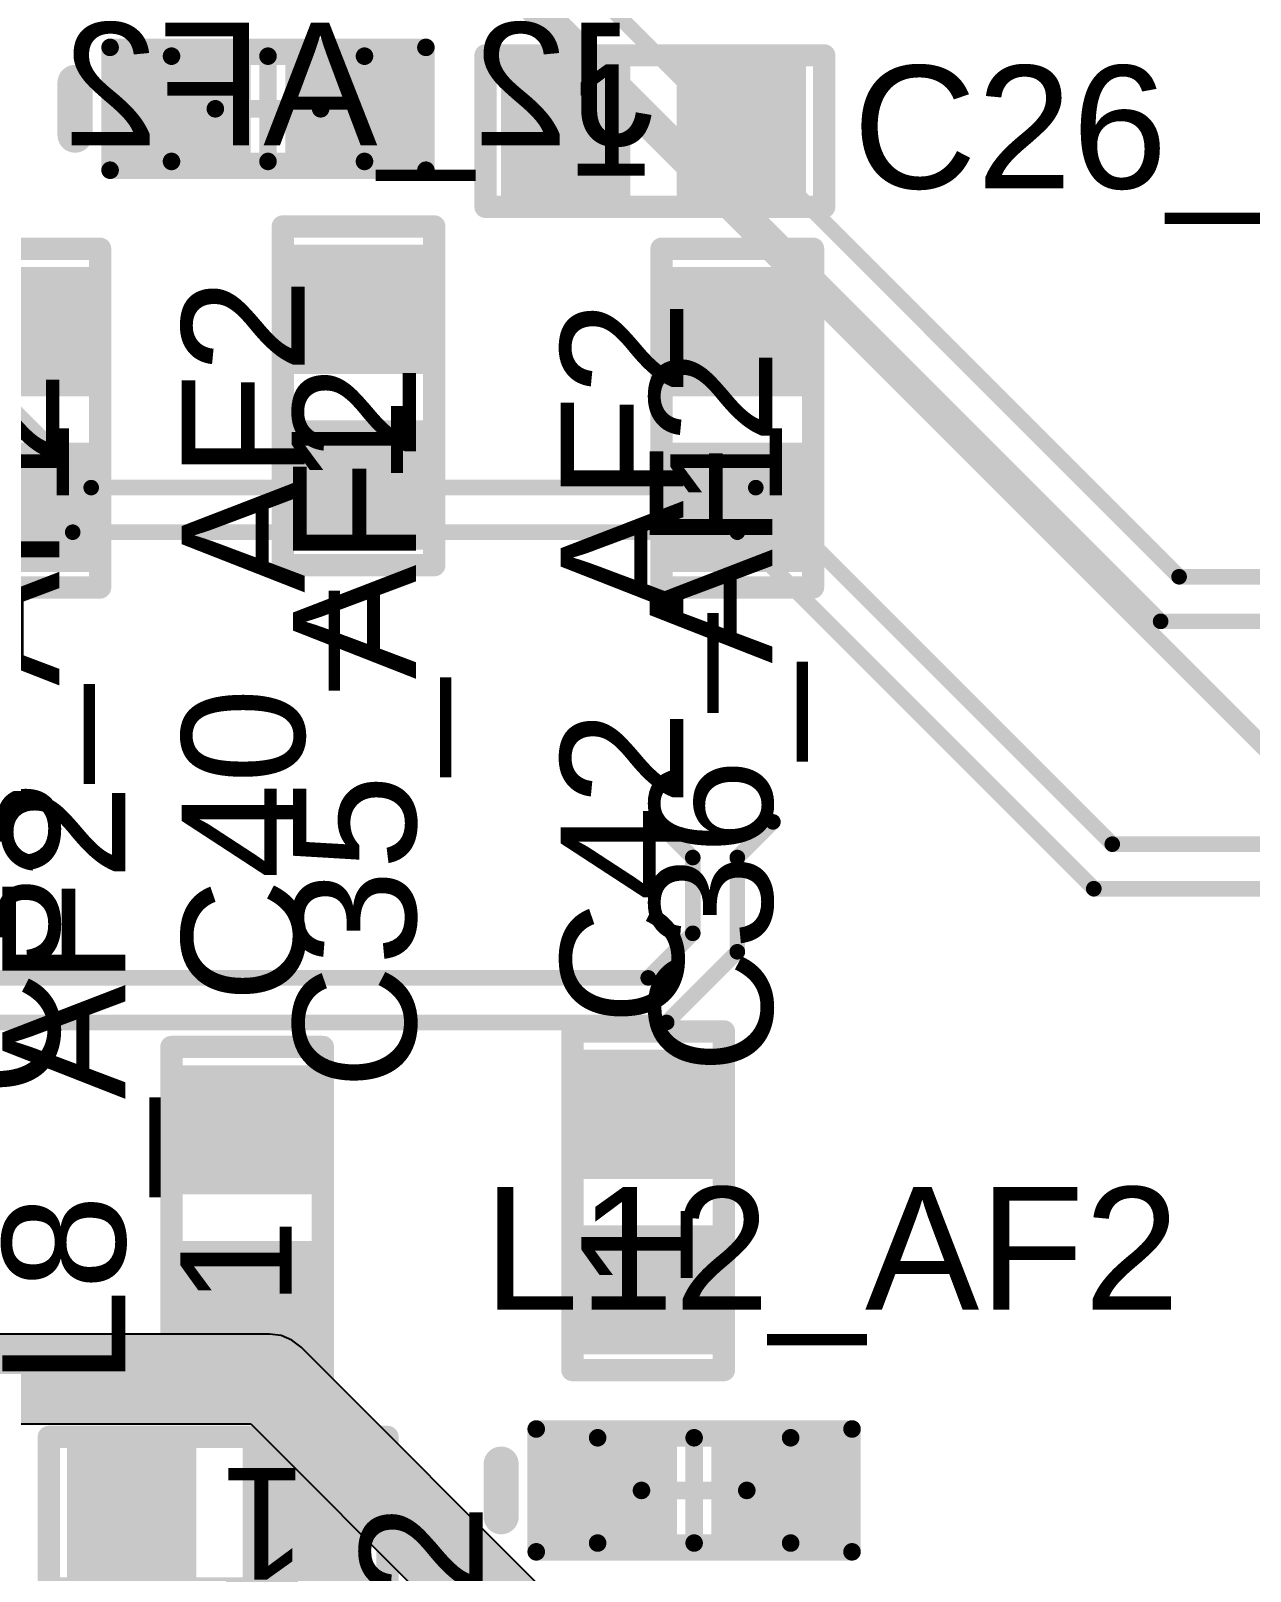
# Model space of a CAD drawing. Header units: inches. Extents: x -1.3 to 11.9, y -6.8 to 4.2.
# Drawn here: x 0.4465 to 0.7201, y 0.7819 to 1.1275 of the extents above; entities that cross this region are included whole.
import ezdxf

# ---------------------------------------------------------------- set-up
doc = ezdxf.new("R2010")
doc.units = ezdxf.units.IN
doc.header["$MEASUREMENT"] = 0
for name, color, linetype in [('07_SIG3', 216, 'Continuous'), ('10_PWR2', 136, 'Continuous'), ('14_SIG5', 136, 'Continuous'), ('ASSY_DWG_INFO', 56, 'Continuous'), ('Bottom Overlay', 54, 'Continuous'), ('FAB', 56, 'Continuous'), ('Mechanical 13', 56, 'Continuous'), ('POT_INFO', 56, 'Continuous'), ('TOP', 1, 'Continuous'), ('Top Overlay', 2, 'Continuous'), ('Top Paste', 8, 'Continuous'), ('Top Solder', 216, 'Continuous')]:
    doc.layers.add(name, color=color, linetype=linetype)
doc.styles.add('Arial', font='', dxfattribs={"height": 0.2})
doc.styles.get('Arial').set_extended_font_data('Arial')

# ---------------------------------------------------------------- blocks, each defined once
blk = doc.blocks.new('C0402_204')
at = {"layer": 'TOP'}
for points in [[(-0.031, -0.0125), (-0.031, 0.0125), (-0.006, 0.0125), (-0.006, -0.0125)], [(0.0084, -0.0125), (0.0084, 0.0125), (0.0334, 0.0125), (0.0334, -0.0125)]]:
    blk.add_hatch(color=1, dxfattribs=at).paths.add_polyline_path(points)
at = {"layer": 'Top Paste'}
for points in [[(-0.031, -0.0125), (-0.031, 0.0125), (-0.006, 0.0125), (-0.006, -0.0125)], [(0.0084, -0.0125), (0.0084, 0.0125), (0.0334, 0.0125), (0.0334, -0.0125)]]:
    blk.add_hatch(color=8, dxfattribs=at).paths.add_polyline_path(points)
at = {"layer": 'Top Solder'}
for points in [[(-0.033, -0.0145), (-0.033, 0.0145), (-0.004, 0.0145), (-0.004, -0.0145)], [(0.0064, -0.0145), (0.0064, 0.0145), (0.0354, 0.0145), (0.0354, -0.0145)]]:
    blk.add_hatch(color=216, dxfattribs=at).paths.add_polyline_path(points)
at = {"layer": 'ASSY_DWG_INFO'}
for points in [[(-0.0365, 0.017, 0.005, 0.005, 0), (-0.0365, -0.017, 0.005, 0.005, 0)], [(0.0395, 0.017, 0.005, 0.005, 0), (-0.0365, 0.017, 0.005, 0.005, 0)], [(0.0395, 0.017, 0.005, 0.005, 0), (0.0395, -0.017, 0.005, 0.005, 0)], [(0.0395, -0.017, 0.005, 0.005, 0), (-0.0365, -0.017, 0.005, 0.005, 0)]]:
    blk.add_lwpolyline(points, format="xyseb", dxfattribs=at)
for points in [[(-0.03775, 0.017, 0.0025, 0.0025, 1), (-0.03525, 0.017, 0.0025, 0.0025, 1)], [(-0.03775, 0.017, 0.0025, 0.0025, 1), (-0.03525, 0.017, 0.0025, 0.0025, 1)], [(0.03825, 0.017, 0.0025, 0.0025, 1), (0.04075, 0.017, 0.0025, 0.0025, 1)], [(0.03825, 0.017, 0.0025, 0.0025, 1), (0.04075, 0.017, 0.0025, 0.0025, 1)], [(-0.03775, -0.017, 0.0025, 0.0025, 1), (-0.03525, -0.017, 0.0025, 0.0025, 1)], [(-0.03775, -0.017, 0.0025, 0.0025, 1), (-0.03525, -0.017, 0.0025, 0.0025, 1)], [(0.03825, -0.017, 0.0025, 0.0025, 1), (0.04075, -0.017, 0.0025, 0.0025, 1)], [(0.03825, -0.017, 0.0025, 0.0025, 1), (0.04075, -0.017, 0.0025, 0.0025, 1)]]:
    blk.add_lwpolyline(points, format="xyseb", close=True, dxfattribs=at)
at = {"layer": 'Top Overlay'}
for points in [[(0.0365, 0.017, 0.005, 0.005, 0), (-0.0365, 0.017, 0.005, 0.005, 0)], [(-0.0365, 0.017, 0.005, 0.005, 0), (-0.0365, -0.017, 0.005, 0.005, 0)], [(0.0395, 0.017, 0.005, 0.005, 0), (0.0365, 0.017, 0.005, 0.005, 0)], [(0.0395, 0.017, 0.005, 0.005, 0), (0.0395, -0.017, 0.005, 0.005, 0)], [(0.0395, -0.017, 0.005, 0.005, 0), (-0.0365, -0.017, 0.005, 0.005, 0)]]:
    blk.add_lwpolyline(points, format="xyseb", dxfattribs=at)
for points in [[(-0.03775, 0.017, 0.0025, 0.0025, 1), (-0.03525, 0.017, 0.0025, 0.0025, 1)], [(-0.03775, 0.017, 0.0025, 0.0025, 1), (-0.03525, 0.017, 0.0025, 0.0025, 1)], [(0.03525, 0.017, 0.0025, 0.0025, 1), (0.03775, 0.017, 0.0025, 0.0025, 1)], [(0.03525, 0.017, 0.0025, 0.0025, 1), (0.03775, 0.017, 0.0025, 0.0025, 1)], [(0.03825, 0.017, 0.0025, 0.0025, 1), (0.04075, 0.017, 0.0025, 0.0025, 1)], [(0.03825, 0.017, 0.0025, 0.0025, 1), (0.04075, 0.017, 0.0025, 0.0025, 1)], [(-0.03775, -0.017, 0.0025, 0.0025, 1), (-0.03525, -0.017, 0.0025, 0.0025, 1)], [(-0.03775, -0.017, 0.0025, 0.0025, 1), (-0.03525, -0.017, 0.0025, 0.0025, 1)], [(0.03825, -0.017, 0.0025, 0.0025, 1), (0.04075, -0.017, 0.0025, 0.0025, 1)], [(0.03825, -0.017, 0.0025, 0.0025, 1), (0.04075, -0.017, 0.0025, 0.0025, 1)]]:
    blk.add_lwpolyline(points, format="xyseb", close=True, dxfattribs=at)
at = {"layer": 'FAB', "style": 'Arial'}
blk.add_text('1', height=0.025, dxfattribs=at).set_placement((-0.0185, -0.01))
blk = doc.blocks.new('C0402_220')
at = {"layer": 'TOP'}
for points in [[(-0.031, -0.0125), (-0.031, 0.0125), (-0.006, 0.0125), (-0.006, -0.0125)], [(0.0084, -0.0125), (0.0084, 0.0125), (0.0334, 0.0125), (0.0334, -0.0125)]]:
    blk.add_hatch(color=1, dxfattribs=at).paths.add_polyline_path(points)
at = {"layer": 'Top Paste'}
for points in [[(-0.031, -0.0125), (-0.031, 0.0125), (-0.006, 0.0125), (-0.006, -0.0125)], [(0.0084, -0.0125), (0.0084, 0.0125), (0.0334, 0.0125), (0.0334, -0.0125)]]:
    blk.add_hatch(color=8, dxfattribs=at).paths.add_polyline_path(points)
at = {"layer": 'Top Solder'}
for points in [[(-0.033, -0.0145), (-0.033, 0.0145), (-0.004, 0.0145), (-0.004, -0.0145)], [(0.0064, -0.0145), (0.0064, 0.0145), (0.0354, 0.0145), (0.0354, -0.0145)]]:
    blk.add_hatch(color=216, dxfattribs=at).paths.add_polyline_path(points)
at = {"layer": 'ASSY_DWG_INFO'}
for points in [[(-0.0365, 0.017, 0.005, 0.005, 0), (-0.0365, -0.017, 0.005, 0.005, 0)], [(-0.0365, 0.017, 0.005, 0.005, 0), (0.0395, 0.017, 0.005, 0.005, 0)], [(0.0395, 0.017, 0.005, 0.005, 0), (0.0395, -0.017, 0.005, 0.005, 0)], [(-0.0365, -0.017, 0.005, 0.005, 0), (0.0395, -0.017, 0.005, 0.005, 0)]]:
    blk.add_lwpolyline(points, format="xyseb", dxfattribs=at)
for points in [[(-0.03775, 0.017, 0.0025, 0.0025, 1), (-0.03525, 0.017, 0.0025, 0.0025, 1)], [(-0.03775, 0.017, 0.0025, 0.0025, 1), (-0.03525, 0.017, 0.0025, 0.0025, 1)], [(0.03825, 0.017, 0.0025, 0.0025, 1), (0.04075, 0.017, 0.0025, 0.0025, 1)], [(0.03825, 0.017, 0.0025, 0.0025, 1), (0.04075, 0.017, 0.0025, 0.0025, 1)], [(-0.03775, -0.017, 0.0025, 0.0025, 1), (-0.03525, -0.017, 0.0025, 0.0025, 1)], [(-0.03775, -0.017, 0.0025, 0.0025, 1), (-0.03525, -0.017, 0.0025, 0.0025, 1)], [(0.03825, -0.017, 0.0025, 0.0025, 1), (0.04075, -0.017, 0.0025, 0.0025, 1)], [(0.03825, -0.017, 0.0025, 0.0025, 1), (0.04075, -0.017, 0.0025, 0.0025, 1)]]:
    blk.add_lwpolyline(points, format="xyseb", close=True, dxfattribs=at)
at = {"layer": 'Top Overlay'}
for points in [[(-0.0365, 0.017, 0.005, 0.005, 0), (0.0365, 0.017, 0.005, 0.005, 0)], [(-0.0365, 0.017, 0.005, 0.005, 0), (-0.0365, -0.017, 0.005, 0.005, 0)], [(0.0365, 0.017, 0.005, 0.005, 0), (0.0395, 0.017, 0.005, 0.005, 0)], [(0.0395, 0.017, 0.005, 0.005, 0), (0.0395, -0.017, 0.005, 0.005, 0)], [(-0.0365, -0.017, 0.005, 0.005, 0), (0.0395, -0.017, 0.005, 0.005, 0)]]:
    blk.add_lwpolyline(points, format="xyseb", dxfattribs=at)
for points in [[(-0.03775, 0.017, 0.0025, 0.0025, 1), (-0.03525, 0.017, 0.0025, 0.0025, 1)], [(-0.03775, 0.017, 0.0025, 0.0025, 1), (-0.03525, 0.017, 0.0025, 0.0025, 1)], [(0.03525, 0.017, 0.0025, 0.0025, 1), (0.03775, 0.017, 0.0025, 0.0025, 1)], [(0.03525, 0.017, 0.0025, 0.0025, 1), (0.03775, 0.017, 0.0025, 0.0025, 1)], [(0.03825, 0.017, 0.0025, 0.0025, 1), (0.04075, 0.017, 0.0025, 0.0025, 1)], [(0.03825, 0.017, 0.0025, 0.0025, 1), (0.04075, 0.017, 0.0025, 0.0025, 1)], [(-0.03775, -0.017, 0.0025, 0.0025, 1), (-0.03525, -0.017, 0.0025, 0.0025, 1)], [(-0.03775, -0.017, 0.0025, 0.0025, 1), (-0.03525, -0.017, 0.0025, 0.0025, 1)], [(0.03825, -0.017, 0.0025, 0.0025, 1), (0.04075, -0.017, 0.0025, 0.0025, 1)], [(0.03825, -0.017, 0.0025, 0.0025, 1), (0.04075, -0.017, 0.0025, 0.0025, 1)]]:
    blk.add_lwpolyline(points, format="xyseb", close=True, dxfattribs=at)
at = {"layer": 'FAB', "style": 'Arial'}
blk.add_text('1', height=0.025, dxfattribs=at).set_placement((-0.0185, -0.01))
blk = doc.blocks.new('C0402_224')
at = {"layer": 'TOP'}
for points in [[(-0.031, -0.0125), (-0.031, 0.0125), (-0.006, 0.0125), (-0.006, -0.0125)], [(0.0084, -0.0125), (0.0084, 0.0125), (0.0334, 0.0125), (0.0334, -0.0125)]]:
    blk.add_hatch(color=1, dxfattribs=at).paths.add_polyline_path(points)
at = {"layer": 'Top Paste'}
for points in [[(-0.031, -0.0125), (-0.031, 0.0125), (-0.006, 0.0125), (-0.006, -0.0125)], [(0.0084, -0.0125), (0.0084, 0.0125), (0.0334, 0.0125), (0.0334, -0.0125)]]:
    blk.add_hatch(color=8, dxfattribs=at).paths.add_polyline_path(points)
at = {"layer": 'Top Solder'}
for points in [[(-0.033, -0.0145), (-0.033, 0.0145), (-0.004, 0.0145), (-0.004, -0.0145)], [(0.0064, -0.0145), (0.0064, 0.0145), (0.0354, 0.0145), (0.0354, -0.0145)]]:
    blk.add_hatch(color=216, dxfattribs=at).paths.add_polyline_path(points)
at = {"layer": 'ASSY_DWG_INFO'}
for points in [[(-0.0365, 0.017, 0.005, 0.005, 0), (-0.0365, -0.017, 0.005, 0.005, 0)], [(-0.0365, 0.017, 0.005, 0.005, 0), (0.0395, 0.017, 0.005, 0.005, 0)], [(0.0395, 0.017, 0.005, 0.005, 0), (0.0395, -0.017, 0.005, 0.005, 0)], [(-0.0365, -0.017, 0.005, 0.005, 0), (0.0395, -0.017, 0.005, 0.005, 0)]]:
    blk.add_lwpolyline(points, format="xyseb", dxfattribs=at)
for points in [[(-0.03775, 0.017, 0.0025, 0.0025, 1), (-0.03525, 0.017, 0.0025, 0.0025, 1)], [(-0.03775, 0.017, 0.0025, 0.0025, 1), (-0.03525, 0.017, 0.0025, 0.0025, 1)], [(0.03825, 0.017, 0.0025, 0.0025, 1), (0.04075, 0.017, 0.0025, 0.0025, 1)], [(0.03825, 0.017, 0.0025, 0.0025, 1), (0.04075, 0.017, 0.0025, 0.0025, 1)], [(-0.03775, -0.017, 0.0025, 0.0025, 1), (-0.03525, -0.017, 0.0025, 0.0025, 1)], [(-0.03775, -0.017, 0.0025, 0.0025, 1), (-0.03525, -0.017, 0.0025, 0.0025, 1)], [(0.03825, -0.017, 0.0025, 0.0025, 1), (0.04075, -0.017, 0.0025, 0.0025, 1)], [(0.03825, -0.017, 0.0025, 0.0025, 1), (0.04075, -0.017, 0.0025, 0.0025, 1)]]:
    blk.add_lwpolyline(points, format="xyseb", close=True, dxfattribs=at)
at = {"layer": 'Top Overlay'}
for points in [[(-0.0365, 0.017, 0.005, 0.005, 0), (0.0365, 0.017, 0.005, 0.005, 0)], [(-0.0365, 0.017, 0.005, 0.005, 0), (-0.0365, -0.017, 0.005, 0.005, 0)], [(0.0365, 0.017, 0.005, 0.005, 0), (0.0395, 0.017, 0.005, 0.005, 0)], [(0.0395, 0.017, 0.005, 0.005, 0), (0.0395, -0.017, 0.005, 0.005, 0)], [(-0.0365, -0.017, 0.005, 0.005, 0), (0.0395, -0.017, 0.005, 0.005, 0)]]:
    blk.add_lwpolyline(points, format="xyseb", dxfattribs=at)
for points in [[(-0.03775, 0.017, 0.0025, 0.0025, 1), (-0.03525, 0.017, 0.0025, 0.0025, 1)], [(-0.03775, 0.017, 0.0025, 0.0025, 1), (-0.03525, 0.017, 0.0025, 0.0025, 1)], [(0.03525, 0.017, 0.0025, 0.0025, 1), (0.03775, 0.017, 0.0025, 0.0025, 1)], [(0.03525, 0.017, 0.0025, 0.0025, 1), (0.03775, 0.017, 0.0025, 0.0025, 1)], [(0.03825, 0.017, 0.0025, 0.0025, 1), (0.04075, 0.017, 0.0025, 0.0025, 1)], [(0.03825, 0.017, 0.0025, 0.0025, 1), (0.04075, 0.017, 0.0025, 0.0025, 1)], [(-0.03775, -0.017, 0.0025, 0.0025, 1), (-0.03525, -0.017, 0.0025, 0.0025, 1)], [(-0.03775, -0.017, 0.0025, 0.0025, 1), (-0.03525, -0.017, 0.0025, 0.0025, 1)], [(0.03825, -0.017, 0.0025, 0.0025, 1), (0.04075, -0.017, 0.0025, 0.0025, 1)], [(0.03825, -0.017, 0.0025, 0.0025, 1), (0.04075, -0.017, 0.0025, 0.0025, 1)]]:
    blk.add_lwpolyline(points, format="xyseb", close=True, dxfattribs=at)
at = {"layer": 'FAB', "style": 'Arial'}
blk.add_text('1', height=0.025, dxfattribs=at).set_placement((-0.0185, -0.01))
blk = doc.blocks.new('C0402_232')
at = {"layer": 'TOP'}
for points in [[(-0.031, -0.0125), (-0.031, 0.0125), (-0.006, 0.0125), (-0.006, -0.0125)], [(0.0084, -0.0125), (0.0084, 0.0125), (0.0334, 0.0125), (0.0334, -0.0125)]]:
    blk.add_hatch(color=1, dxfattribs=at).paths.add_polyline_path(points)
at = {"layer": 'Top Paste'}
for points in [[(-0.031, -0.0125), (-0.031, 0.0125), (-0.006, 0.0125), (-0.006, -0.0125)], [(0.0084, -0.0125), (0.0084, 0.0125), (0.0334, 0.0125), (0.0334, -0.0125)]]:
    blk.add_hatch(color=8, dxfattribs=at).paths.add_polyline_path(points)
at = {"layer": 'Top Solder'}
for points in [[(-0.033, -0.0145), (-0.033, 0.0145), (-0.004, 0.0145), (-0.004, -0.0145)], [(0.0064, -0.0145), (0.0064, 0.0145), (0.0354, 0.0145), (0.0354, -0.0145)]]:
    blk.add_hatch(color=216, dxfattribs=at).paths.add_polyline_path(points)
at = {"layer": 'ASSY_DWG_INFO'}
for points in [[(-0.0365, 0.017, 0.005, 0.005, 0), (-0.0365, -0.017, 0.005, 0.005, 0)], [(-0.0365, 0.017, 0.005, 0.005, 0), (0.0395, 0.017, 0.005, 0.005, 0)], [(0.0395, 0.017, 0.005, 0.005, 0), (0.0395, -0.017, 0.005, 0.005, 0)], [(-0.0365, -0.017, 0.005, 0.005, 0), (0.0395, -0.017, 0.005, 0.005, 0)]]:
    blk.add_lwpolyline(points, format="xyseb", dxfattribs=at)
for points in [[(-0.03775, 0.017, 0.0025, 0.0025, 1), (-0.03525, 0.017, 0.0025, 0.0025, 1)], [(-0.03775, 0.017, 0.0025, 0.0025, 1), (-0.03525, 0.017, 0.0025, 0.0025, 1)], [(0.03825, 0.017, 0.0025, 0.0025, 1), (0.04075, 0.017, 0.0025, 0.0025, 1)], [(0.03825, 0.017, 0.0025, 0.0025, 1), (0.04075, 0.017, 0.0025, 0.0025, 1)], [(-0.03775, -0.017, 0.0025, 0.0025, 1), (-0.03525, -0.017, 0.0025, 0.0025, 1)], [(-0.03775, -0.017, 0.0025, 0.0025, 1), (-0.03525, -0.017, 0.0025, 0.0025, 1)], [(0.03825, -0.017, 0.0025, 0.0025, 1), (0.04075, -0.017, 0.0025, 0.0025, 1)], [(0.03825, -0.017, 0.0025, 0.0025, 1), (0.04075, -0.017, 0.0025, 0.0025, 1)]]:
    blk.add_lwpolyline(points, format="xyseb", close=True, dxfattribs=at)
at = {"layer": 'Top Overlay'}
for points in [[(-0.0365, 0.017, 0.005, 0.005, 0), (0.0365, 0.017, 0.005, 0.005, 0)], [(-0.0365, 0.017, 0.005, 0.005, 0), (-0.0365, -0.017, 0.005, 0.005, 0)], [(0.0365, 0.017, 0.005, 0.005, 0), (0.0395, 0.017, 0.005, 0.005, 0)], [(0.0395, 0.017, 0.005, 0.005, 0), (0.0395, -0.017, 0.005, 0.005, 0)], [(-0.0365, -0.017, 0.005, 0.005, 0), (0.0395, -0.017, 0.005, 0.005, 0)]]:
    blk.add_lwpolyline(points, format="xyseb", dxfattribs=at)
for points in [[(-0.03775, 0.017, 0.0025, 0.0025, 1), (-0.03525, 0.017, 0.0025, 0.0025, 1)], [(-0.03775, 0.017, 0.0025, 0.0025, 1), (-0.03525, 0.017, 0.0025, 0.0025, 1)], [(0.03525, 0.017, 0.0025, 0.0025, 1), (0.03775, 0.017, 0.0025, 0.0025, 1)], [(0.03525, 0.017, 0.0025, 0.0025, 1), (0.03775, 0.017, 0.0025, 0.0025, 1)], [(0.03825, 0.017, 0.0025, 0.0025, 1), (0.04075, 0.017, 0.0025, 0.0025, 1)], [(0.03825, 0.017, 0.0025, 0.0025, 1), (0.04075, 0.017, 0.0025, 0.0025, 1)], [(-0.03775, -0.017, 0.0025, 0.0025, 1), (-0.03525, -0.017, 0.0025, 0.0025, 1)], [(-0.03775, -0.017, 0.0025, 0.0025, 1), (-0.03525, -0.017, 0.0025, 0.0025, 1)], [(0.03825, -0.017, 0.0025, 0.0025, 1), (0.04075, -0.017, 0.0025, 0.0025, 1)], [(0.03825, -0.017, 0.0025, 0.0025, 1), (0.04075, -0.017, 0.0025, 0.0025, 1)]]:
    blk.add_lwpolyline(points, format="xyseb", close=True, dxfattribs=at)
at = {"layer": 'FAB', "style": 'Arial'}
blk.add_text('1', height=0.025, dxfattribs=at).set_placement((-0.0185, -0.01))
blk = doc.blocks.new('C0402_234')
at = {"layer": 'TOP'}
for points in [[(-0.031, -0.0125), (-0.031, 0.0125), (-0.006, 0.0125), (-0.006, -0.0125)], [(0.0084, -0.0125), (0.0084, 0.0125), (0.0334, 0.0125), (0.0334, -0.0125)]]:
    blk.add_hatch(color=1, dxfattribs=at).paths.add_polyline_path(points)
at = {"layer": 'Top Paste'}
for points in [[(-0.031, -0.0125), (-0.031, 0.0125), (-0.006, 0.0125), (-0.006, -0.0125)], [(0.0084, -0.0125), (0.0084, 0.0125), (0.0334, 0.0125), (0.0334, -0.0125)]]:
    blk.add_hatch(color=8, dxfattribs=at).paths.add_polyline_path(points)
at = {"layer": 'Top Solder'}
for points in [[(-0.033, -0.0145), (-0.033, 0.0145), (-0.004, 0.0145), (-0.004, -0.0145)], [(0.0064, -0.0145), (0.0064, 0.0145), (0.0354, 0.0145), (0.0354, -0.0145)]]:
    blk.add_hatch(color=216, dxfattribs=at).paths.add_polyline_path(points)
at = {"layer": 'ASSY_DWG_INFO'}
for points in [[(-0.0365, 0.017, 0.005, 0.005, 0), (-0.0365, -0.017, 0.005, 0.005, 0)], [(-0.0365, 0.017, 0.005, 0.005, 0), (0.0395, 0.017, 0.005, 0.005, 0)], [(0.0395, 0.017, 0.005, 0.005, 0), (0.0395, -0.017, 0.005, 0.005, 0)], [(-0.0365, -0.017, 0.005, 0.005, 0), (0.0395, -0.017, 0.005, 0.005, 0)]]:
    blk.add_lwpolyline(points, format="xyseb", dxfattribs=at)
for points in [[(-0.03775, 0.017, 0.0025, 0.0025, 1), (-0.03525, 0.017, 0.0025, 0.0025, 1)], [(-0.03775, 0.017, 0.0025, 0.0025, 1), (-0.03525, 0.017, 0.0025, 0.0025, 1)], [(0.03825, 0.017, 0.0025, 0.0025, 1), (0.04075, 0.017, 0.0025, 0.0025, 1)], [(0.03825, 0.017, 0.0025, 0.0025, 1), (0.04075, 0.017, 0.0025, 0.0025, 1)], [(-0.03775, -0.017, 0.0025, 0.0025, 1), (-0.03525, -0.017, 0.0025, 0.0025, 1)], [(-0.03775, -0.017, 0.0025, 0.0025, 1), (-0.03525, -0.017, 0.0025, 0.0025, 1)], [(0.03825, -0.017, 0.0025, 0.0025, 1), (0.04075, -0.017, 0.0025, 0.0025, 1)], [(0.03825, -0.017, 0.0025, 0.0025, 1), (0.04075, -0.017, 0.0025, 0.0025, 1)]]:
    blk.add_lwpolyline(points, format="xyseb", close=True, dxfattribs=at)
at = {"layer": 'Top Overlay'}
for points in [[(-0.0365, 0.017, 0.005, 0.005, 0), (0.0365, 0.017, 0.005, 0.005, 0)], [(-0.0365, 0.017, 0.005, 0.005, 0), (-0.0365, -0.017, 0.005, 0.005, 0)], [(0.0365, 0.017, 0.005, 0.005, 0), (0.0395, 0.017, 0.005, 0.005, 0)], [(0.0395, 0.017, 0.005, 0.005, 0), (0.0395, -0.017, 0.005, 0.005, 0)], [(-0.0365, -0.017, 0.005, 0.005, 0), (0.0395, -0.017, 0.005, 0.005, 0)]]:
    blk.add_lwpolyline(points, format="xyseb", dxfattribs=at)
for points in [[(-0.03775, 0.017, 0.0025, 0.0025, 1), (-0.03525, 0.017, 0.0025, 0.0025, 1)], [(-0.03775, 0.017, 0.0025, 0.0025, 1), (-0.03525, 0.017, 0.0025, 0.0025, 1)], [(0.03525, 0.017, 0.0025, 0.0025, 1), (0.03775, 0.017, 0.0025, 0.0025, 1)], [(0.03525, 0.017, 0.0025, 0.0025, 1), (0.03775, 0.017, 0.0025, 0.0025, 1)], [(0.03825, 0.017, 0.0025, 0.0025, 1), (0.04075, 0.017, 0.0025, 0.0025, 1)], [(0.03825, 0.017, 0.0025, 0.0025, 1), (0.04075, 0.017, 0.0025, 0.0025, 1)], [(-0.03775, -0.017, 0.0025, 0.0025, 1), (-0.03525, -0.017, 0.0025, 0.0025, 1)], [(-0.03775, -0.017, 0.0025, 0.0025, 1), (-0.03525, -0.017, 0.0025, 0.0025, 1)], [(0.03825, -0.017, 0.0025, 0.0025, 1), (0.04075, -0.017, 0.0025, 0.0025, 1)], [(0.03825, -0.017, 0.0025, 0.0025, 1), (0.04075, -0.017, 0.0025, 0.0025, 1)]]:
    blk.add_lwpolyline(points, format="xyseb", close=True, dxfattribs=at)
at = {"layer": 'FAB', "style": 'Arial'}
blk.add_text('1', height=0.025, dxfattribs=at).set_placement((-0.0185, -0.01))
blk = doc.blocks.new('C0402_238')
at = {"layer": 'TOP'}
for points in [[(-0.031, -0.0125), (-0.031, 0.0125), (-0.006, 0.0125), (-0.006, -0.0125)], [(0.0084, -0.0125), (0.0084, 0.0125), (0.0334, 0.0125), (0.0334, -0.0125)]]:
    blk.add_hatch(color=1, dxfattribs=at).paths.add_polyline_path(points)
at = {"layer": 'Top Paste'}
for points in [[(-0.031, -0.0125), (-0.031, 0.0125), (-0.006, 0.0125), (-0.006, -0.0125)], [(0.0084, -0.0125), (0.0084, 0.0125), (0.0334, 0.0125), (0.0334, -0.0125)]]:
    blk.add_hatch(color=8, dxfattribs=at).paths.add_polyline_path(points)
at = {"layer": 'Top Solder'}
for points in [[(-0.033, -0.0145), (-0.033, 0.0145), (-0.004, 0.0145), (-0.004, -0.0145)], [(0.0064, -0.0145), (0.0064, 0.0145), (0.0354, 0.0145), (0.0354, -0.0145)]]:
    blk.add_hatch(color=216, dxfattribs=at).paths.add_polyline_path(points)
at = {"layer": 'ASSY_DWG_INFO'}
for points in [[(-0.0365, 0.017, 0.005, 0.005, 0), (-0.0365, -0.017, 0.005, 0.005, 0)], [(-0.0365, 0.017, 0.005, 0.005, 0), (0.0395, 0.017, 0.005, 0.005, 0)], [(0.0395, 0.017, 0.005, 0.005, 0), (0.0395, -0.017, 0.005, 0.005, 0)], [(-0.0365, -0.017, 0.005, 0.005, 0), (0.0395, -0.017, 0.005, 0.005, 0)]]:
    blk.add_lwpolyline(points, format="xyseb", dxfattribs=at)
for points in [[(-0.03775, 0.017, 0.0025, 0.0025, 1), (-0.03525, 0.017, 0.0025, 0.0025, 1)], [(-0.03775, 0.017, 0.0025, 0.0025, 1), (-0.03525, 0.017, 0.0025, 0.0025, 1)], [(0.03825, 0.017, 0.0025, 0.0025, 1), (0.04075, 0.017, 0.0025, 0.0025, 1)], [(0.03825, 0.017, 0.0025, 0.0025, 1), (0.04075, 0.017, 0.0025, 0.0025, 1)], [(-0.03775, -0.017, 0.0025, 0.0025, 1), (-0.03525, -0.017, 0.0025, 0.0025, 1)], [(-0.03775, -0.017, 0.0025, 0.0025, 1), (-0.03525, -0.017, 0.0025, 0.0025, 1)], [(0.03825, -0.017, 0.0025, 0.0025, 1), (0.04075, -0.017, 0.0025, 0.0025, 1)], [(0.03825, -0.017, 0.0025, 0.0025, 1), (0.04075, -0.017, 0.0025, 0.0025, 1)]]:
    blk.add_lwpolyline(points, format="xyseb", close=True, dxfattribs=at)
at = {"layer": 'Top Overlay'}
for points in [[(-0.0365, 0.017, 0.005, 0.005, 0), (0.0365, 0.017, 0.005, 0.005, 0)], [(-0.0365, 0.017, 0.005, 0.005, 0), (-0.0365, -0.017, 0.005, 0.005, 0)], [(0.0365, 0.017, 0.005, 0.005, 0), (0.0395, 0.017, 0.005, 0.005, 0)], [(0.0395, 0.017, 0.005, 0.005, 0), (0.0395, -0.017, 0.005, 0.005, 0)], [(-0.0365, -0.017, 0.005, 0.005, 0), (0.0395, -0.017, 0.005, 0.005, 0)]]:
    blk.add_lwpolyline(points, format="xyseb", dxfattribs=at)
for points in [[(-0.03775, 0.017, 0.0025, 0.0025, 1), (-0.03525, 0.017, 0.0025, 0.0025, 1)], [(-0.03775, 0.017, 0.0025, 0.0025, 1), (-0.03525, 0.017, 0.0025, 0.0025, 1)], [(0.03525, 0.017, 0.0025, 0.0025, 1), (0.03775, 0.017, 0.0025, 0.0025, 1)], [(0.03525, 0.017, 0.0025, 0.0025, 1), (0.03775, 0.017, 0.0025, 0.0025, 1)], [(0.03825, 0.017, 0.0025, 0.0025, 1), (0.04075, 0.017, 0.0025, 0.0025, 1)], [(0.03825, 0.017, 0.0025, 0.0025, 1), (0.04075, 0.017, 0.0025, 0.0025, 1)], [(-0.03775, -0.017, 0.0025, 0.0025, 1), (-0.03525, -0.017, 0.0025, 0.0025, 1)], [(-0.03775, -0.017, 0.0025, 0.0025, 1), (-0.03525, -0.017, 0.0025, 0.0025, 1)], [(0.03825, -0.017, 0.0025, 0.0025, 1), (0.04075, -0.017, 0.0025, 0.0025, 1)], [(0.03825, -0.017, 0.0025, 0.0025, 1), (0.04075, -0.017, 0.0025, 0.0025, 1)]]:
    blk.add_lwpolyline(points, format="xyseb", close=True, dxfattribs=at)
at = {"layer": 'FAB', "style": 'Arial'}
blk.add_text('1', height=0.025, dxfattribs=at).set_placement((-0.0185, -0.01))
blk = doc.blocks.new('C0402_252')
at = {"layer": 'TOP'}
for points in [[(-0.031, -0.0125), (-0.031, 0.0125), (-0.006, 0.0125), (-0.006, -0.0125)], [(0.0084, -0.0125), (0.0084, 0.0125), (0.0334, 0.0125), (0.0334, -0.0125)]]:
    blk.add_hatch(color=1, dxfattribs=at).paths.add_polyline_path(points)
at = {"layer": 'Top Paste'}
for points in [[(-0.031, -0.0125), (-0.031, 0.0125), (-0.006, 0.0125), (-0.006, -0.0125)], [(0.0084, -0.0125), (0.0084, 0.0125), (0.0334, 0.0125), (0.0334, -0.0125)]]:
    blk.add_hatch(color=8, dxfattribs=at).paths.add_polyline_path(points)
at = {"layer": 'Top Solder'}
for points in [[(-0.033, -0.0145), (-0.033, 0.0145), (-0.004, 0.0145), (-0.004, -0.0145)], [(0.0064, -0.0145), (0.0064, 0.0145), (0.0354, 0.0145), (0.0354, -0.0145)]]:
    blk.add_hatch(color=216, dxfattribs=at).paths.add_polyline_path(points)
at = {"layer": 'ASSY_DWG_INFO'}
for points in [[(-0.0365, -0.017, 0.005, 0.005, 0), (-0.0365, 0.017, 0.005, 0.005, 0)], [(-0.0365, 0.017, 0.005, 0.005, 0), (0.0395, 0.017, 0.005, 0.005, 0)], [(0.0395, -0.017, 0.005, 0.005, 0), (0.0395, 0.017, 0.005, 0.005, 0)], [(-0.0365, -0.017, 0.005, 0.005, 0), (0.0395, -0.017, 0.005, 0.005, 0)]]:
    blk.add_lwpolyline(points, format="xyseb", dxfattribs=at)
for points in [[(-0.03775, 0.017, 0.0025, 0.0025, 1), (-0.03525, 0.017, 0.0025, 0.0025, 1)], [(-0.03775, 0.017, 0.0025, 0.0025, 1), (-0.03525, 0.017, 0.0025, 0.0025, 1)], [(0.03825, 0.017, 0.0025, 0.0025, 1), (0.04075, 0.017, 0.0025, 0.0025, 1)], [(0.03825, 0.017, 0.0025, 0.0025, 1), (0.04075, 0.017, 0.0025, 0.0025, 1)], [(-0.03775, -0.017, 0.0025, 0.0025, 1), (-0.03525, -0.017, 0.0025, 0.0025, 1)], [(-0.03775, -0.017, 0.0025, 0.0025, 1), (-0.03525, -0.017, 0.0025, 0.0025, 1)], [(0.03825, -0.017, 0.0025, 0.0025, 1), (0.04075, -0.017, 0.0025, 0.0025, 1)], [(0.03825, -0.017, 0.0025, 0.0025, 1), (0.04075, -0.017, 0.0025, 0.0025, 1)]]:
    blk.add_lwpolyline(points, format="xyseb", close=True, dxfattribs=at)
at = {"layer": 'Top Overlay'}
for points in [[(-0.0365, 0.017, 0.005, 0.005, 0), (0.0365, 0.017, 0.005, 0.005, 0)], [(-0.0365, -0.017, 0.005, 0.005, 0), (-0.0365, 0.017, 0.005, 0.005, 0)], [(0.0365, 0.017, 0.005, 0.005, 0), (0.0395, 0.017, 0.005, 0.005, 0)], [(0.0395, -0.017, 0.005, 0.005, 0), (0.0395, 0.017, 0.005, 0.005, 0)], [(-0.0365, -0.017, 0.005, 0.005, 0), (0.0395, -0.017, 0.005, 0.005, 0)]]:
    blk.add_lwpolyline(points, format="xyseb", dxfattribs=at)
for points in [[(-0.03775, 0.017, 0.0025, 0.0025, 1), (-0.03525, 0.017, 0.0025, 0.0025, 1)], [(-0.03775, 0.017, 0.0025, 0.0025, 1), (-0.03525, 0.017, 0.0025, 0.0025, 1)], [(0.03525, 0.017, 0.0025, 0.0025, 1), (0.03775, 0.017, 0.0025, 0.0025, 1)], [(0.03525, 0.017, 0.0025, 0.0025, 1), (0.03775, 0.017, 0.0025, 0.0025, 1)], [(0.03825, 0.017, 0.0025, 0.0025, 1), (0.04075, 0.017, 0.0025, 0.0025, 1)], [(0.03825, 0.017, 0.0025, 0.0025, 1), (0.04075, 0.017, 0.0025, 0.0025, 1)], [(-0.03775, -0.017, 0.0025, 0.0025, 1), (-0.03525, -0.017, 0.0025, 0.0025, 1)], [(-0.03775, -0.017, 0.0025, 0.0025, 1), (-0.03525, -0.017, 0.0025, 0.0025, 1)], [(0.03825, -0.017, 0.0025, 0.0025, 1), (0.04075, -0.017, 0.0025, 0.0025, 1)], [(0.03825, -0.017, 0.0025, 0.0025, 1), (0.04075, -0.017, 0.0025, 0.0025, 1)]]:
    blk.add_lwpolyline(points, format="xyseb", close=True, dxfattribs=at)
at = {"layer": 'FAB', "style": 'Arial'}
blk.add_text('1', height=0.025, rotation=360, dxfattribs=at).set_placement((-0.0185, -0.01))
blk = doc.blocks.new('0402_A_362')
at = {"layer": 'TOP'}
for points in [[(-0.0315, -0.00984), (-0.0315, 0.00984), (-0.00787, 0.00984), (-0.00787, -0.00984)], [(0.00787, -0.00984), (0.00787, 0.00984), (0.0315, 0.00984), (0.0315, -0.00984)]]:
    blk.add_hatch(color=1, dxfattribs=at).paths.add_polyline_path(points)
at = {"layer": 'Top Paste'}
for points in [[(-0.0315, -0.00984), (-0.0315, 0.00984), (-0.00787, 0.00984), (-0.00787, -0.00984)], [(0.00787, -0.00984), (0.00787, 0.00984), (0.0315, 0.00984), (0.0315, -0.00984)]]:
    blk.add_hatch(color=8, dxfattribs=at).paths.add_polyline_path(points)
at = {"layer": 'Top Solder'}
for points in [[(-0.0355, -0.01384), (-0.0355, 0.01384), (-0.00387, 0.01384), (-0.00387, -0.01384)], [(0.00387, -0.01384), (0.00387, 0.01384), (0.0355, 0.01384), (0.0355, -0.01384)]]:
    blk.add_hatch(color=216, dxfattribs=at).paths.add_polyline_path(points)
at = {"layer": 'Mechanical 13'}
for points in [[(-0.02165, -0.01181, 0.00394, 0.00394, 0), (-0.02165, 0.01181, 0.00394, 0.00394, 0)], [(-0.02165, 0.01181, 0.00394, 0.00394, 0), (0.02165, 0.01181, 0.00394, 0.00394, 0)], [(0.02165, -0.01181, 0.00394, 0.00394, 0), (0.02165, 0.01181, 0.00394, 0.00394, 0)], [(-0.02165, -0.01181, 0.00394, 0.00394, 0), (0.02165, -0.01181, 0.00394, 0.00394, 0)]]:
    blk.add_lwpolyline(points, format="xyseb", dxfattribs=at)
for points in [[(-0.02264, 0.01181, 0.00197, 0.00197, 1), (-0.02067, 0.01181, 0.00197, 0.00197, 1)], [(-0.02264, 0.01181, 0.00197, 0.00197, 1), (-0.02067, 0.01181, 0.00197, 0.00197, 1)], [(0.02067, 0.01181, 0.00197, 0.00197, 1), (0.02264, 0.01181, 0.00197, 0.00197, 1)], [(0.02067, 0.01181, 0.00197, 0.00197, 1), (0.02264, 0.01181, 0.00197, 0.00197, 1)], [(-0.02264, -0.01181, 0.00197, 0.00197, 1), (-0.02067, -0.01181, 0.00197, 0.00197, 1)], [(-0.02264, -0.01181, 0.00197, 0.00197, 1), (-0.02067, -0.01181, 0.00197, 0.00197, 1)], [(0.02067, -0.01181, 0.00197, 0.00197, 1), (0.02264, -0.01181, 0.00197, 0.00197, 1)], [(0.02067, -0.01181, 0.00197, 0.00197, 1), (0.02264, -0.01181, 0.00197, 0.00197, 1)]]:
    blk.add_lwpolyline(points, format="xyseb", close=True, dxfattribs=at)
at = {"layer": 'POT_INFO'}
for points in [[(-0.03543, -0.01378, 0.00394, 0.00394, 0), (-0.03543, 0.01378, 0.00394, 0.00394, 0)], [(-0.03543, 0.01378, 0.00394, 0.00394, 0), (0.03543, 0.01378, 0.00394, 0.00394, 0)], [(0.03543, -0.01378, 0.00394, 0.00394, 0), (0.03543, 0.01378, 0.00394, 0.00394, 0)], [(0, -0.01181, 0.00394, 0.00394, 0), (0, 0.01181, 0.00394, 0.00394, 0)], [(-0.01181, 0, 0.00394, 0.00394, 0), (0.01181, 0, 0.00394, 0.00394, 0)], [(-0.03543, -0.01378, 0.00394, 0.00394, 0), (0.03543, -0.01378, 0.00394, 0.00394, 0)]]:
    blk.add_lwpolyline(points, format="xyseb", dxfattribs=at)
for points in [[(-0.03642, 0.01378, 0.00197, 0.00197, 1), (-0.03445, 0.01378, 0.00197, 0.00197, 1)], [(-0.03642, 0.01378, 0.00197, 0.00197, 1), (-0.03445, 0.01378, 0.00197, 0.00197, 1)], [(0.03445, 0.01378, 0.00197, 0.00197, 1), (0.03642, 0.01378, 0.00197, 0.00197, 1)], [(0.03445, 0.01378, 0.00197, 0.00197, 1), (0.03642, 0.01378, 0.00197, 0.00197, 1)], [(-0.00098, 0.01181, 0.00197, 0.00197, 1), (0.00098, 0.01181, 0.00197, 0.00197, 1)], [(-0.0128, 0, 0.00197, 0.00197, 1), (-0.01083, 0, 0.00197, 0.00197, 1)], [(0.01083, 0, 0.00197, 0.00197, 1), (0.0128, 0, 0.00197, 0.00197, 1)], [(-0.00098, -0.01181, 0.00197, 0.00197, 1), (0.00098, -0.01181, 0.00197, 0.00197, 1)], [(-0.03642, -0.01378, 0.00197, 0.00197, 1), (-0.03445, -0.01378, 0.00197, 0.00197, 1)], [(-0.03642, -0.01378, 0.00197, 0.00197, 1), (-0.03445, -0.01378, 0.00197, 0.00197, 1)], [(0.03445, -0.01378, 0.00197, 0.00197, 1), (0.03642, -0.01378, 0.00197, 0.00197, 1)], [(0.03445, -0.01378, 0.00197, 0.00197, 1), (0.03642, -0.01378, 0.00197, 0.00197, 1)]]:
    blk.add_lwpolyline(points, format="xyseb", close=True, dxfattribs=at)
at = {"layer": 'Top Overlay'}
blk.add_lwpolyline([(-0.04331, -0.00591, 0.00787, 0.00787, 0), (-0.04331, 0.00591, 0.00787, 0.00787, 0)], format="xyseb", dxfattribs=at)
for points in [[(-0.04528, 0.00591, 0.00394, 0.00394, 1), (-0.04134, 0.00591, 0.00394, 0.00394, 1)], [(-0.04528, -0.00591, 0.00394, 0.00394, 1), (-0.04134, -0.00591, 0.00394, 0.00394, 1)]]:
    blk.add_lwpolyline(points, format="xyseb", close=True, dxfattribs=at)
blk = doc.blocks.new('0402_A_382')
at = {"layer": 'TOP'}
for points in [[(-0.0315, -0.00984), (-0.0315, 0.00984), (-0.00787, 0.00984), (-0.00787, -0.00984)], [(0.00787, -0.00984), (0.00787, 0.00984), (0.0315, 0.00984), (0.0315, -0.00984)]]:
    blk.add_hatch(color=1, dxfattribs=at).paths.add_polyline_path(points)
at = {"layer": 'Top Paste'}
for points in [[(-0.0315, -0.00984), (-0.0315, 0.00984), (-0.00787, 0.00984), (-0.00787, -0.00984)], [(0.00787, -0.00984), (0.00787, 0.00984), (0.0315, 0.00984), (0.0315, -0.00984)]]:
    blk.add_hatch(color=8, dxfattribs=at).paths.add_polyline_path(points)
at = {"layer": 'Top Solder'}
for points in [[(-0.0355, -0.01384), (-0.0355, 0.01384), (-0.00387, 0.01384), (-0.00387, -0.01384)], [(0.00387, -0.01384), (0.00387, 0.01384), (0.0355, 0.01384), (0.0355, -0.01384)]]:
    blk.add_hatch(color=216, dxfattribs=at).paths.add_polyline_path(points)
at = {"layer": 'Mechanical 13'}
for points in [[(-0.02165, 0.01181, 0.00394, 0.00394, 0), (0.02165, 0.01181, 0.00394, 0.00394, 0)], [(-0.02165, -0.01181, 0.00394, 0.00394, 0), (-0.02165, 0.01181, 0.00394, 0.00394, 0)], [(0.02165, -0.01181, 0.00394, 0.00394, 0), (0.02165, 0.01181, 0.00394, 0.00394, 0)], [(-0.02165, -0.01181, 0.00394, 0.00394, 0), (0.02165, -0.01181, 0.00394, 0.00394, 0)]]:
    blk.add_lwpolyline(points, format="xyseb", dxfattribs=at)
for points in [[(-0.02264, 0.01181, 0.00197, 0.00197, 1), (-0.02067, 0.01181, 0.00197, 0.00197, 1)], [(-0.02264, 0.01181, 0.00197, 0.00197, 1), (-0.02067, 0.01181, 0.00197, 0.00197, 1)], [(0.02067, 0.01181, 0.00197, 0.00197, 1), (0.02264, 0.01181, 0.00197, 0.00197, 1)], [(0.02067, 0.01181, 0.00197, 0.00197, 1), (0.02264, 0.01181, 0.00197, 0.00197, 1)], [(-0.02264, -0.01181, 0.00197, 0.00197, 1), (-0.02067, -0.01181, 0.00197, 0.00197, 1)], [(-0.02264, -0.01181, 0.00197, 0.00197, 1), (-0.02067, -0.01181, 0.00197, 0.00197, 1)], [(0.02067, -0.01181, 0.00197, 0.00197, 1), (0.02264, -0.01181, 0.00197, 0.00197, 1)], [(0.02067, -0.01181, 0.00197, 0.00197, 1), (0.02264, -0.01181, 0.00197, 0.00197, 1)]]:
    blk.add_lwpolyline(points, format="xyseb", close=True, dxfattribs=at)
at = {"layer": 'POT_INFO'}
for points in [[(-0.03543, 0.01378, 0.00394, 0.00394, 0), (0.03543, 0.01378, 0.00394, 0.00394, 0)], [(-0.03543, -0.01378, 0.00394, 0.00394, 0), (-0.03543, 0.01378, 0.00394, 0.00394, 0)], [(0.03543, -0.01378, 0.00394, 0.00394, 0), (0.03543, 0.01378, 0.00394, 0.00394, 0)], [(0, -0.01181, 0.00394, 0.00394, 0), (0, 0.01181, 0.00394, 0.00394, 0)], [(-0.01181, 0, 0.00394, 0.00394, 0), (0.01181, 0, 0.00394, 0.00394, 0)], [(-0.03543, -0.01378, 0.00394, 0.00394, 0), (0.03543, -0.01378, 0.00394, 0.00394, 0)]]:
    blk.add_lwpolyline(points, format="xyseb", dxfattribs=at)
for points in [[(-0.03642, 0.01378, 0.00197, 0.00197, 1), (-0.03445, 0.01378, 0.00197, 0.00197, 1)], [(-0.03642, 0.01378, 0.00197, 0.00197, 1), (-0.03445, 0.01378, 0.00197, 0.00197, 1)], [(0.03445, 0.01378, 0.00197, 0.00197, 1), (0.03642, 0.01378, 0.00197, 0.00197, 1)], [(0.03445, 0.01378, 0.00197, 0.00197, 1), (0.03642, 0.01378, 0.00197, 0.00197, 1)], [(-0.00098, 0.01181, 0.00197, 0.00197, 1), (0.00098, 0.01181, 0.00197, 0.00197, 1)], [(-0.0128, 0, 0.00197, 0.00197, 1), (-0.01083, 0, 0.00197, 0.00197, 1)], [(0.01083, 0, 0.00197, 0.00197, 1), (0.0128, 0, 0.00197, 0.00197, 1)], [(-0.00098, -0.01181, 0.00197, 0.00197, 1), (0.00098, -0.01181, 0.00197, 0.00197, 1)], [(-0.03642, -0.01378, 0.00197, 0.00197, 1), (-0.03445, -0.01378, 0.00197, 0.00197, 1)], [(-0.03642, -0.01378, 0.00197, 0.00197, 1), (-0.03445, -0.01378, 0.00197, 0.00197, 1)], [(0.03445, -0.01378, 0.00197, 0.00197, 1), (0.03642, -0.01378, 0.00197, 0.00197, 1)], [(0.03445, -0.01378, 0.00197, 0.00197, 1), (0.03642, -0.01378, 0.00197, 0.00197, 1)]]:
    blk.add_lwpolyline(points, format="xyseb", close=True, dxfattribs=at)
at = {"layer": 'Top Overlay'}
blk.add_lwpolyline([(-0.04331, -0.00591, 0.00787, 0.00787, 0), (-0.04331, 0.00591, 0.00787, 0.00787, 0)], format="xyseb", dxfattribs=at)
for points in [[(-0.04528, 0.00591, 0.00394, 0.00394, 1), (-0.04134, 0.00591, 0.00394, 0.00394, 1)], [(-0.04528, -0.00591, 0.00394, 0.00394, 1), (-0.04134, -0.00591, 0.00394, 0.00394, 1)]]:
    blk.add_lwpolyline(points, format="xyseb", close=True, dxfattribs=at)

msp = doc.modelspace()

# ---------------------------------------------------------------- linework, layer by layer
at = {"layer": '07_SIG3'}
for points in [[(0.47, 1.23914, 0.0035, 0.0035, 0), (0.70414, 1.005, 0.0035, 0.0035, 0)], [(0.46, 1.235, 0.0035, 0.0035, 0), (0.7, 0.995, 0.0035, 0.0035, 0)], [(0.405, 1.08, 0.0035, 0.0035, 0), (0.46, 1.025, 0.0035, 0.0035, 0)], [(0.395, 1.07586, 0.0035, 0.0035, 0), (0.45586, 1.015, 0.0035, 0.0035, 0)], [(0.46, 1.025, 0.0035, 0.0035, 0), (0.60914, 1.025, 0.0035, 0.0035, 0)], [(0.60914, 1.025, 0.0035, 0.0035, 0), (0.68914, 0.945, 0.0035, 0.0035, 0)], [(0.45586, 1.015, 0.0035, 0.0035, 0), (0.605, 1.015, 0.0035, 0.0035, 0)], [(0.605, 1.015, 0.0035, 0.0035, 0), (0.685, 0.935, 0.0035, 0.0035, 0)], [(0.70414, 1.005, 0.0035, 0.0035, 0), (0.83986, 1.005, 0.0035, 0.0035, 0)], [(0.7, 0.995, 0.0035, 0.0035, 0), (0.844, 0.995, 0.0035, 0.0035, 0)], [(0.587, 0.95, 0.0035, 0.0035, 0), (0.595, 0.942, 0.0035, 0.0035, 0)], [(0.605, 0.942, 0.0035, 0.0035, 0), (0.613, 0.95, 0.0035, 0.0035, 0)], [(0.595, 0.925, 0.0035, 0.0035, 0), (0.595, 0.942, 0.0035, 0.0035, 0)], [(0.605, 0.92086, 0.0035, 0.0035, 0), (0.605, 0.942, 0.0035, 0.0035, 0)], [(0.68914, 0.945, 0.0035, 0.0035, 0), (0.955, 0.945, 0.0035, 0.0035, 0)], [(0.685, 0.935, 0.0035, 0.0035, 0), (0.95914, 0.935, 0.0035, 0.0035, 0)], [(0.585, 0.915, 0.0035, 0.0035, 0), (0.595, 0.925, 0.0035, 0.0035, 0)], [(0.58914, 0.905, 0.0035, 0.0035, 0), (0.605, 0.92086, 0.0035, 0.0035, 0)], [(0.2, 0.915, 0.0035, 0.0035, 0), (0.585, 0.915, 0.0035, 0.0035, 0)], [(0.19586, 0.905, 0.0035, 0.0035, 0), (0.58914, 0.905, 0.0035, 0.0035, 0)]]:
    msp.add_lwpolyline(points, format="xyseb", dxfattribs=at)
for points in [[(0.45913, 1.025, 0.00175, 0.00175, 1), (0.46087, 1.025, 0.00175, 0.00175, 1)], [(0.45913, 1.025, 0.00175, 0.00175, 1), (0.46087, 1.025, 0.00175, 0.00175, 1)], [(0.60827, 1.025, 0.00175, 0.00175, 1), (0.61002, 1.025, 0.00175, 0.00175, 1)], [(0.60827, 1.025, 0.00175, 0.00175, 1), (0.61002, 1.025, 0.00175, 0.00175, 1)], [(0.45498, 1.015, 0.00175, 0.00175, 1), (0.45673, 1.015, 0.00175, 0.00175, 1)], [(0.45498, 1.015, 0.00175, 0.00175, 1), (0.45673, 1.015, 0.00175, 0.00175, 1)], [(0.60413, 1.015, 0.00175, 0.00175, 1), (0.60588, 1.015, 0.00175, 0.00175, 1)], [(0.60413, 1.015, 0.00175, 0.00175, 1), (0.60588, 1.015, 0.00175, 0.00175, 1)], [(0.70327, 1.005, 0.00175, 0.00175, 1), (0.70502, 1.005, 0.00175, 0.00175, 1)], [(0.70327, 1.005, 0.00175, 0.00175, 1), (0.70502, 1.005, 0.00175, 0.00175, 1)], [(0.69912, 0.995, 0.00175, 0.00175, 1), (0.70088, 0.995, 0.00175, 0.00175, 1)], [(0.69912, 0.995, 0.00175, 0.00175, 1), (0.70088, 0.995, 0.00175, 0.00175, 1)], [(0.58613, 0.95, 0.00175, 0.00175, 1), (0.58788, 0.95, 0.00175, 0.00175, 1)], [(0.61213, 0.95, 0.00175, 0.00175, 1), (0.61387, 0.95, 0.00175, 0.00175, 1)], [(0.59413, 0.942, 0.00175, 0.00175, 1), (0.59588, 0.942, 0.00175, 0.00175, 1)], [(0.59413, 0.942, 0.00175, 0.00175, 1), (0.59588, 0.942, 0.00175, 0.00175, 1)], [(0.60413, 0.942, 0.00175, 0.00175, 1), (0.60588, 0.942, 0.00175, 0.00175, 1)], [(0.60413, 0.942, 0.00175, 0.00175, 1), (0.60588, 0.942, 0.00175, 0.00175, 1)], [(0.68827, 0.945, 0.00175, 0.00175, 1), (0.69002, 0.945, 0.00175, 0.00175, 1)], [(0.68827, 0.945, 0.00175, 0.00175, 1), (0.69002, 0.945, 0.00175, 0.00175, 1)], [(0.68412, 0.935, 0.00175, 0.00175, 1), (0.68588, 0.935, 0.00175, 0.00175, 1)], [(0.68412, 0.935, 0.00175, 0.00175, 1), (0.68588, 0.935, 0.00175, 0.00175, 1)], [(0.59413, 0.925, 0.00175, 0.00175, 1), (0.59588, 0.925, 0.00175, 0.00175, 1)], [(0.59413, 0.925, 0.00175, 0.00175, 1), (0.59588, 0.925, 0.00175, 0.00175, 1)], [(0.60413, 0.92086, 0.00175, 0.00175, 1), (0.60588, 0.92086, 0.00175, 0.00175, 1)], [(0.60413, 0.92086, 0.00175, 0.00175, 1), (0.60588, 0.92086, 0.00175, 0.00175, 1)], [(0.58413, 0.915, 0.00175, 0.00175, 1), (0.58588, 0.915, 0.00175, 0.00175, 1)], [(0.58413, 0.915, 0.00175, 0.00175, 1), (0.58588, 0.915, 0.00175, 0.00175, 1)], [(0.58827, 0.905, 0.00175, 0.00175, 1), (0.59002, 0.905, 0.00175, 0.00175, 1)], [(0.58827, 0.905, 0.00175, 0.00175, 1), (0.59002, 0.905, 0.00175, 0.00175, 1)]]:
    msp.add_lwpolyline(points, format="xyseb", close=True, dxfattribs=at)
at = {"layer": '10_PWR2'}
for p, q in [((0.5, 0.83509), (0.00909, 0.83509)), ((0.50261, 0.83474), (0.5, 0.83509)), ((0.50504, 0.83374), (0.50261, 0.83474)), ((0.50713, 0.83213), (0.50504, 0.83374)), ((0.68162, 0.65765), (0.50713, 0.83213)), ((-0.001, 0.81491), (0.49582, 0.81491)), ((0.49582, 0.81491), (0.67031, 0.64043))]:
    msp.add_line(p, q, dxfattribs=at)
for points in [[(-0.001, 0.825, 0.02, 0.02, 0), (0.5, 0.825, 0.02, 0.02, 0)], [(0.5, 0.825, 0.02, 0.02, 0), (0.67744, 0.64756, 0.02, 0.02, 0)]]:
    msp.add_lwpolyline(points, format="xyseb", dxfattribs=at)
msp.add_lwpolyline([(0.495, 0.825, 0.01, 0.01, 1), (0.505, 0.825, 0.01, 0.01, 1)], format="xyseb", close=True, dxfattribs=at)
msp.add_lwpolyline([(0.495, 0.825, 0.01, 0.01, 1), (0.505, 0.825, 0.01, 0.01, 1)], format="xyseb", close=True, dxfattribs=at)
at = {"layer": '14_SIG5'}
msp.add_lwpolyline([(0.42, 1.27, 0.004, 0.004, 0), (1.05, 0.64, 0.004, 0.004, 0)], format="xyseb", dxfattribs=at)

# ---------------------------------------------------------------- block references
for name, p in [('0402_A_382', (0.49968, 1.11)), ('C0402_252', (0.585, 1.105)), ('0402_A_362', (0.59531, 0.8))]:
    msp.add_blockref(name, p)
for name, p, rotation in [('C0402_234', (0.52, 1.0441), 90), ('C0402_238', (0.445, 1.0391), 90), ('C0402_232', (0.605, 1.0391), 90), ('C0402_220', (0.585, 0.8635), 90), ('C0402_224', (0.495, 0.86), 90), ('C0402_204', (0.49, 0.795), 180)]:
    msp.add_blockref(name, p, dxfattribs=dict(rotation=rotation))

# ---------------------------------------------------------------- texts
at = {"layer": 'Bottom Overlay', "style": 'Arial', "text_generation_flag": 2}
msp.add_text('J2_AF2', height=0.027559, dxfattribs=at).set_placement((0.58635, 1.10177))
at = {"layer": 'Top Overlay', "style": 'Arial'}
for s, p in [('C26_AF2', (0.6309, 1.09212)), ('L12_AF2', (0.548, 0.84052))]:
    msp.add_text(s, height=0.027559, dxfattribs=at).set_placement(p)
for s, p in [('C40_AF2', (0.50788, 0.9094)), ('C42_AF2', (0.59288, 0.9044)), ('C36_AF2', (0.61288, 0.8935)), ('C33_AF2', (0.45288, 0.8885)), ('C35_AF2', (0.53288, 0.89)), ('L8_AF2', (0.46764, 0.82356)), ('C50_AF2', (0.54788, 0.6344))]:
    msp.add_text(s, height=0.027559, rotation=90, dxfattribs=at).set_placement(p)

doc.saveas('drawing.dxf')
